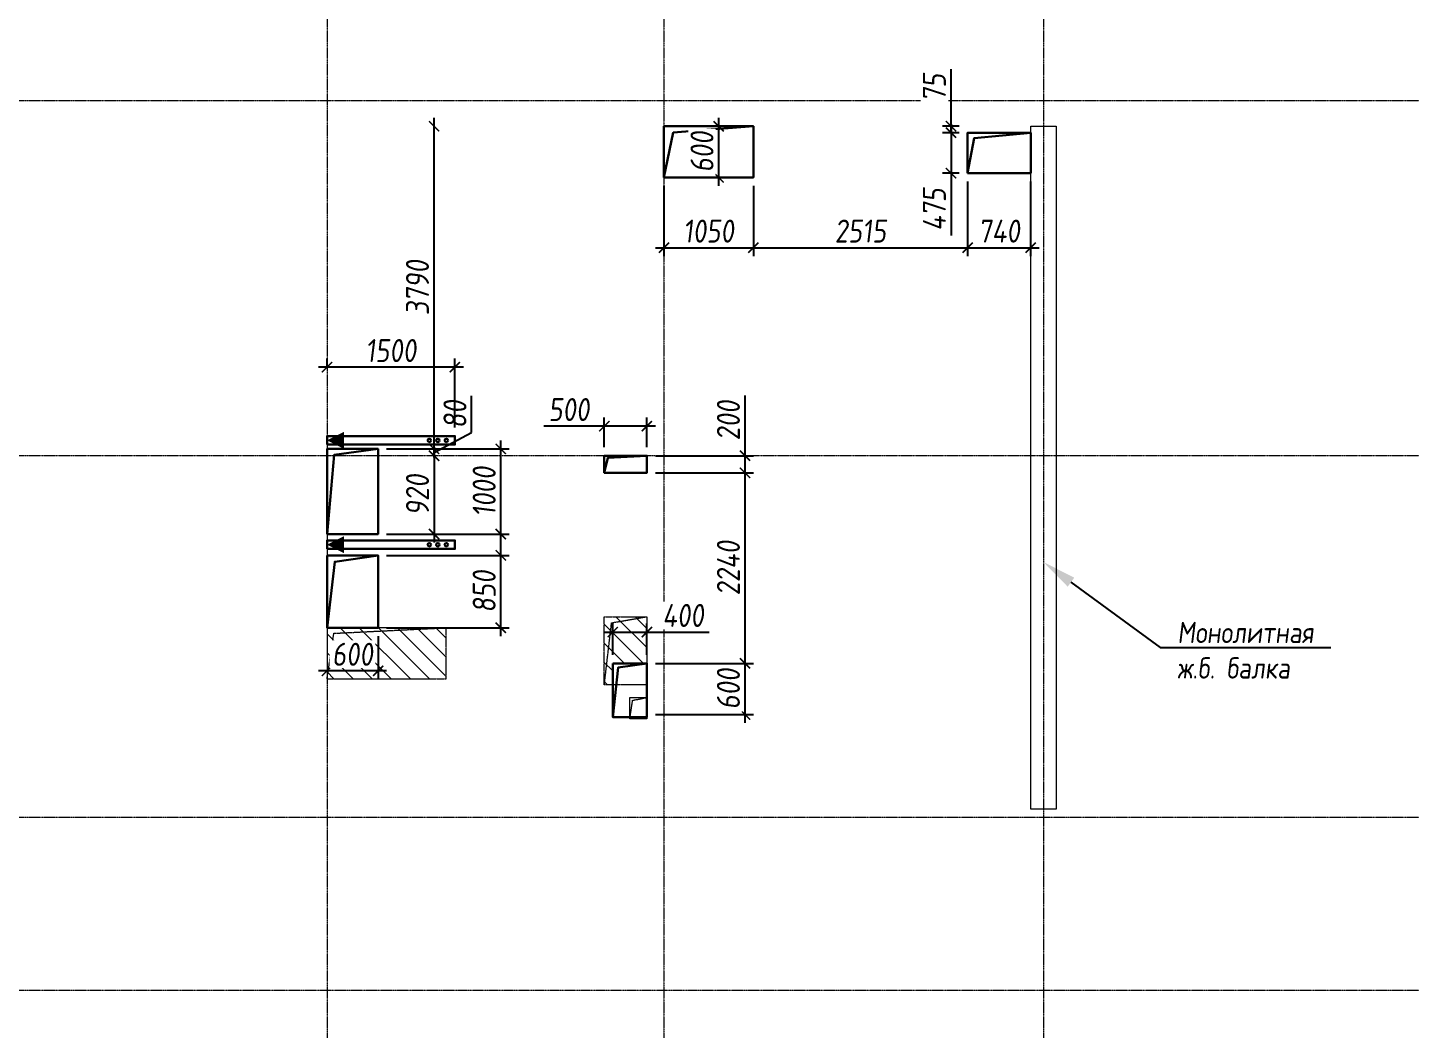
# Model space of a CAD drawing. Header units: millimetres. Extents: x -233751 to 529254, y -907864 to 285890.
# Drawn here: x -63215 to -46984, y 64259 to 76023 of the extents above; entities that cross this region are included whole.
import ezdxf
from ezdxf import colors
from ezdxf.entities.mleader import LeaderData, LeaderLine
from ezdxf.math import Vec2, Vec3

# ---------------------------------------------------------------- set-up
doc = ezdxf.new("R2010")
doc.units = ezdxf.units.MM
doc.linetypes.add('ADSK_Штриховая_ш2 п1', pattern=[3, 2, -1])
doc.linetypes.add('осевая', pattern=[2, 1.25, -0.25, 0.25, -0.25])
doc.layers.get('0').update_dxf_attribs({"lineweight": 30})
doc.layers.get('Defpoints').update_dxf_attribs({"lineweight": 0})
for name, color, linetype, lineweight in [('КР_БалкиЖБ', 7, 'ADSK_Штриховая_ш2 п1', 5), ('КР_Металл', 3, 'Continuous', 30), ('КР_Новые отверстия', 5, 'Continuous', 30), ('КР_Оси', 7, 'Continuous', 5), ('КР_Размеры отверстия', 7, 'Continuous', 5), ('КР_Размеры усиление', 1, 'Continuous', 5), ('КР_Сущ отверстия', 6, 'Continuous', 15), ('КР_Тонкая', 250, 'Continuous', 0)]:
    doc.layers.add(name, color=color, linetype=linetype, lineweight=lineweight)
doc.styles.add('ISOCPEUR', font='isocpeur.ttf', dxfattribs={"width": 0.85, "oblique": 7})
doc.dimstyles.new('R_100', dxfattribs={"dimtxt": 270, "dimasz": 120, "dimexe": 100, "dimexo": 100, "dimgap": 60, "dimtad": 1, "dimdec": 0, "dimrnd": 5, "dimzin": 0, "dimdsep": 46, "dimtxsty": 'ISOCPEUR', "dimblk": 'ARCHTICK', "dimcen": 0, "dimdle": 100, "dimclrd": 256, "dimclre": 256, "dimclrt": 256, "dimadec": 0, "dimazin": 0, "dimtfac": 2, "dimtdec": 0, "dimtmove": 0, "dimatfit": 3, "dimfxl": 1, "dimtvp": 3, "dimtfill": 1, "dimtolj": 1, "dimtzin": 0, "dimarcsym": 0})

# ---------------------------------------------------------------- blocks, each defined once
blk = doc.blocks.new('*U2058')
at = {"color": 0, "linetype": 'ByBlock', "lineweight": -2, "ltscale": 10}
blk.add_line((0, 0), (-74924, 0), dxfattribs=at)
blk = doc.blocks.new('*U2059')
at = {"color": 0, "linetype": 'ByBlock', "lineweight": -2, "ltscale": 10}
blk.add_line((0, 0), (-74924, 0), dxfattribs=at)
blk = doc.blocks.new('*U2060')
at = {"color": 0, "linetype": 'ByBlock', "lineweight": -2, "ltscale": 10}
blk.add_line((0, 0), (-74924, 0), dxfattribs=at)
blk = doc.blocks.new('*U2061')
at = {"color": 0, "linetype": 'ByBlock', "lineweight": -2, "ltscale": 10}
blk.add_line((0, 0), (-74924, 0), dxfattribs=at)
blk = doc.blocks.new('*U2071')
at = {"color": 0, "linetype": 'ByBlock', "lineweight": -2, "ltscale": 10}
blk.add_line((0, 0), (0, -34307), dxfattribs=at)
blk = doc.blocks.new('*U2072')
at = {"color": 0, "linetype": 'ByBlock', "lineweight": -2, "ltscale": 10}
blk.add_line((0, 0), (0, -34307), dxfattribs=at)
blk = doc.blocks.new('*U2073')
at = {"color": 0, "linetype": 'ByBlock', "lineweight": -2, "ltscale": 10}
blk.add_line((0, 0), (0, -34307), dxfattribs=at)
blk = doc.blocks.new('_ArchTick')
at = {"color": 0, "linetype": 'ByBlock', "const_width": 0.15}
blk.add_lwpolyline([(-0.5, -0.5), (0.5, 0.5)], dxfattribs=at)
blk = doc.blocks.new('*D1014')
at = {"layer": 'Defpoints', "color": 0, "transparency": 16777216}
for p in [(-55746, 74265), (-54696, 74265), (-54696, 73439)]:
    blk.add_point(p, dxfattribs=at)
at = {"layer": 'КР_Размеры отверстия', "lineweight": -2, "transparency": 16777216}
for p, q in [((-55746, 74165), (-55746, 73339)), ((-54696, 74165), (-54696, 73339)), ((-55846, 73439), (-54596, 73439))]:
    blk.add_line(p, q, dxfattribs=at)
at = {"layer": 'КР_Размеры отверстия', "lineweight": -2, "transparency": 16777216, "xscale": 120, "yscale": 120, "zscale": 120, "rotation": 180}
blk.add_blockref('_ArchTick', (-55746, 73439), dxfattribs=at)
at = {"layer": 'КР_Размеры отверстия', "lineweight": -2, "transparency": 16777216, "xscale": 120, "yscale": 120, "zscale": 120}
blk.add_blockref('_ArchTick', (-54696, 73439), dxfattribs=at)
at = {"layer": 'КР_Размеры отверстия', "transparency": 16777216, "insert": (-55221, 73634), "char_height": 270, "attachment_point": 5, "style": 'ISOCPEUR', "bg_fill": 3, "box_fill_scale": 1.1, "bg_fill_color": 256, "bg_fill_true_color": 13158600, "bg_fill_transparency": 0}
blk.add_mtext('\\A1;1050', dxfattribs=at)
blk = doc.blocks.new('*D1015')
at = {"layer": 'Defpoints', "color": 0, "transparency": 16777216}
for p in [(-54696, 74265), (-52181, 74315), (-52181, 73439)]:
    blk.add_point(p, dxfattribs=at)
at = {"layer": 'КР_Размеры отверстия', "lineweight": -2, "transparency": 16777216}
for p, q in [((-52181, 74215), (-52181, 73339)), ((-54696, 74165), (-54696, 73339)), ((-54796, 73439), (-52081, 73439))]:
    blk.add_line(p, q, dxfattribs=at)
at = {"layer": 'КР_Размеры отверстия', "lineweight": -2, "transparency": 16777216, "xscale": 120, "yscale": 120, "zscale": 120, "rotation": 180}
blk.add_blockref('_ArchTick', (-54696, 73439), dxfattribs=at)
at = {"layer": 'КР_Размеры отверстия', "lineweight": -2, "transparency": 16777216, "xscale": 120, "yscale": 120, "zscale": 120}
blk.add_blockref('_ArchTick', (-52181, 73439), dxfattribs=at)
at = {"layer": 'КР_Размеры отверстия', "transparency": 16777216, "insert": (-53438, 73634), "char_height": 270, "attachment_point": 5, "style": 'ISOCPEUR', "bg_fill": 3, "box_fill_scale": 1.1, "bg_fill_color": 256, "bg_fill_true_color": 13158600, "bg_fill_transparency": 0}
blk.add_mtext('\\A1;2515', dxfattribs=at)
blk = doc.blocks.new('*D1016')
at = {"layer": 'Defpoints', "color": 0, "transparency": 16777216}
for p in [(-52181, 74315), (-51441, 74315), (-51441, 73439)]:
    blk.add_point(p, dxfattribs=at)
at = {"layer": 'КР_Размеры отверстия', "lineweight": -2, "transparency": 16777216}
for p, q in [((-52181, 74215), (-52181, 73339)), ((-51441, 74215), (-51441, 73339)), ((-52281, 73439), (-51341, 73439))]:
    blk.add_line(p, q, dxfattribs=at)
at = {"layer": 'КР_Размеры отверстия', "lineweight": -2, "transparency": 16777216, "xscale": 120, "yscale": 120, "zscale": 120, "rotation": 180}
blk.add_blockref('_ArchTick', (-52181, 73439), dxfattribs=at)
at = {"layer": 'КР_Размеры отверстия', "lineweight": -2, "transparency": 16777216, "xscale": 120, "yscale": 120, "zscale": 120}
blk.add_blockref('_ArchTick', (-51441, 73439), dxfattribs=at)
at = {"layer": 'КР_Размеры отверстия', "transparency": 16777216, "insert": (-51811, 73634), "char_height": 270, "attachment_point": 5, "style": 'ISOCPEUR', "bg_fill": 3, "box_fill_scale": 1.1, "bg_fill_color": 256, "bg_fill_true_color": 13158600, "bg_fill_transparency": 0}
blk.add_mtext('\\A1;740', dxfattribs=at)
blk = doc.blocks.new('*D1041')
at = {"layer": 'Defpoints', "color": 0, "transparency": 16777216}
for p in [(-59101, 69826), (-57661, 69826), (-59101, 68976)]:
    blk.add_point(p, dxfattribs=at)
at = {"layer": 'КР_Размеры отверстия', "lineweight": -2, "transparency": 16777216}
for p, q in [((-59001, 69826), (-57561, 69826)), ((-57661, 68876), (-57661, 69926)), ((-59001, 68976), (-57561, 68976))]:
    blk.add_line(p, q, dxfattribs=at)
at = {"layer": 'КР_Размеры отверстия', "lineweight": -2, "transparency": 16777216, "xscale": 120, "yscale": 120, "zscale": 120}
for p, rotation in [((-57661, 69826), 90), ((-57661, 68976), 270)]:
    blk.add_blockref('_ArchTick', p, dxfattribs=dict(at, rotation=rotation))
at = {"layer": 'КР_Размеры отверстия', "transparency": 16777216, "insert": (-57856, 69401), "char_height": 270, "attachment_point": 5, "rotation": 90, "style": 'ISOCPEUR', "bg_fill": 3, "box_fill_scale": 1.1, "bg_fill_color": 256, "bg_fill_true_color": 13158600, "bg_fill_transparency": 0}
blk.add_mtext('\\A1;850', dxfattribs=at)
blk = doc.blocks.new('*D1042')
at = {"layer": 'Defpoints', "color": 0, "transparency": 16777216}
for p in [(-59101, 70076), (-57661, 70076), (-59101, 69826)]:
    blk.add_point(p, dxfattribs=at)
at = {"layer": 'КР_Размеры отверстия', "lineweight": -2, "transparency": 16777216}
for p, q in [((-57661, 70076), (-57661, 70785)), ((-59001, 70076), (-57561, 70076)), ((-57661, 69726), (-57661, 70076)), ((-59001, 69826), (-57561, 69826))]:
    blk.add_line(p, q, dxfattribs=at)
at = {"layer": 'КР_Размеры отверстия', "lineweight": -2, "transparency": 16777216, "xscale": 120, "yscale": 120, "zscale": 120}
for p, rotation in [((-57661, 70076), 90), ((-57661, 69826), 270)]:
    blk.add_blockref('_ArchTick', p, dxfattribs=dict(at, rotation=rotation))
at = {"layer": 'КР_Размеры отверстия', "transparency": 16777216, "insert": (-57856, 70490), "char_height": 270, "attachment_point": 5, "rotation": 90, "style": 'ISOCPEUR', "bg_fill": 3, "box_fill_scale": 1.1, "bg_fill_color": 256, "bg_fill_true_color": 13158600, "bg_fill_transparency": 0}
blk.add_mtext('\\A1;250', dxfattribs=at)
blk = doc.blocks.new('*D1043')
at = {"layer": 'Defpoints', "color": 0, "transparency": 16777216}
for p in [(-59101, 71075), (-57661, 71075), (-59101, 70076)]:
    blk.add_point(p, dxfattribs=at)
at = {"layer": 'КР_Размеры отверстия', "lineweight": -2, "transparency": 16777216}
for p, q in [((-57661, 69976), (-57661, 71175)), ((-59001, 71075), (-57561, 71075)), ((-59001, 70076), (-57561, 70076))]:
    blk.add_line(p, q, dxfattribs=at)
at = {"layer": 'КР_Размеры отверстия', "lineweight": -2, "transparency": 16777216, "xscale": 120, "yscale": 120, "zscale": 120}
for p, rotation in [((-57661, 71075), 90), ((-57661, 70076), 270)]:
    blk.add_blockref('_ArchTick', p, dxfattribs=dict(at, rotation=rotation))
at = {"layer": 'КР_Размеры отверстия', "transparency": 16777216, "insert": (-57856, 70575), "char_height": 270, "attachment_point": 5, "rotation": 90, "style": 'ISOCPEUR', "bg_fill": 3, "box_fill_scale": 1.1, "bg_fill_color": 256, "bg_fill_true_color": 13158600, "bg_fill_transparency": 0}
blk.add_mtext('\\A1;1000', dxfattribs=at)
blk = doc.blocks.new('*D1044')
at = {"layer": 'Defpoints', "color": 0, "transparency": 16777216}
for p in [(-55946, 68557), (-55945, 67957)]:
    blk.add_point(p, dxfattribs=at)
at = {"layer": 'КР_Размеры отверстия', "lineweight": -2, "transparency": 16777216}
for p, q in [((-55846, 68557), (-54694, 68557)), ((-54794, 67857), (-54794, 68657)), ((-55845, 67957), (-54694, 67957))]:
    blk.add_line(p, q, dxfattribs=at)
at = {"layer": 'КР_Размеры отверстия', "lineweight": -2, "transparency": 16777216, "xscale": 120, "yscale": 120, "zscale": 120}
for p, rotation in [((-54794, 68557), 90), ((-54794, 67957), 270)]:
    blk.add_blockref('_ArchTick', p, dxfattribs=dict(at, rotation=rotation))
at = {"layer": 'КР_Размеры отверстия', "transparency": 16777216, "insert": (-54989, 68257), "char_height": 270, "attachment_point": 5, "rotation": 90, "style": 'ISOCPEUR', "bg_fill": 3, "box_fill_scale": 1.1, "bg_fill_color": 256, "bg_fill_true_color": 13158600, "bg_fill_transparency": 0}
blk.add_mtext('\\A1;600', dxfattribs=at)
at = {"layer": 'Defpoints', "color": 0, "transparency": 16777216}
blk.add_point((-54794, 68557), dxfattribs=at)
blk = doc.blocks.new('*D1045')
at = {"layer": 'Defpoints', "color": 0, "transparency": 16777216}
for p in [(-55946, 70795), (-54794, 70795), (-55946, 68557)]:
    blk.add_point(p, dxfattribs=at)
at = {"layer": 'КР_Размеры отверстия', "lineweight": -2, "transparency": 16777216}
for p, q in [((-55846, 70795), (-54694, 70795)), ((-54794, 68457), (-54794, 70895)), ((-55846, 68557), (-54694, 68557))]:
    blk.add_line(p, q, dxfattribs=at)
at = {"layer": 'КР_Размеры отверстия', "lineweight": -2, "transparency": 16777216, "xscale": 120, "yscale": 120, "zscale": 120}
for p, rotation in [((-54794, 70795), 90), ((-54794, 68557), 270)]:
    blk.add_blockref('_ArchTick', p, dxfattribs=dict(at, rotation=rotation))
at = {"layer": 'КР_Размеры отверстия', "transparency": 16777216, "insert": (-54989, 69676), "char_height": 270, "attachment_point": 5, "rotation": 90, "style": 'ISOCPEUR', "bg_fill": 3, "box_fill_scale": 1.1, "bg_fill_color": 256, "bg_fill_true_color": 13158600, "bg_fill_transparency": 0}
blk.add_mtext('\\A1;2240', dxfattribs=at)
blk = doc.blocks.new('*D1046')
at = {"layer": 'Defpoints', "color": 0, "transparency": 16777216}
for p in [(-55946, 70996), (-54794, 70996), (-55946, 70795)]:
    blk.add_point(p, dxfattribs=at)
at = {"layer": 'КР_Размеры отверстия', "lineweight": -2, "transparency": 16777216}
for p, q in [((-54794, 70996), (-54794, 71705)), ((-55846, 70996), (-54694, 70996)), ((-54794, 70695), (-54794, 70996)), ((-55846, 70795), (-54694, 70795))]:
    blk.add_line(p, q, dxfattribs=at)
at = {"layer": 'КР_Размеры отверстия', "lineweight": -2, "transparency": 16777216, "xscale": 120, "yscale": 120, "zscale": 120}
for p, rotation in [((-54794, 70996), 90), ((-54794, 70795), 270)]:
    blk.add_blockref('_ArchTick', p, dxfattribs=dict(at, rotation=rotation))
at = {"layer": 'КР_Размеры отверстия', "transparency": 16777216, "insert": (-54989, 71410), "char_height": 270, "attachment_point": 5, "rotation": 90, "style": 'ISOCPEUR', "bg_fill": 3, "box_fill_scale": 1.1, "bg_fill_color": 256, "bg_fill_true_color": 13158600, "bg_fill_transparency": 0}
blk.add_mtext('\\A1;200', dxfattribs=at)
blk = doc.blocks.new('*D1055')
at = {"layer": 'Defpoints', "color": 0, "transparency": 16777216}
blk.add_point((-59101, 68976), dxfattribs=at)
at = {"layer": 'КР_Размеры отверстия', "lineweight": -2, "transparency": 16777216}
for p, q in [((-59101, 68876), (-59101, 68369)), ((-59001, 68469), (-59801, 68469))]:
    blk.add_line(p, q, dxfattribs=at)
at = {"layer": 'КР_Размеры отверстия', "lineweight": -2, "transparency": 16777216, "xscale": 120, "yscale": 120, "zscale": 120, "rotation": 180}
blk.add_blockref('_ArchTick', (-59701, 68469), dxfattribs=at)
at = {"layer": 'КР_Размеры отверстия', "lineweight": -2, "transparency": 16777216, "xscale": 120, "yscale": 120, "zscale": 120}
blk.add_blockref('_ArchTick', (-59101, 68469), dxfattribs=at)
at = {"layer": 'КР_Размеры отверстия', "transparency": 16777216, "insert": (-59401, 68664), "char_height": 270, "attachment_point": 5, "style": 'ISOCPEUR', "bg_fill": 3, "box_fill_scale": 1.1, "bg_fill_color": 256, "bg_fill_true_color": 13158600, "bg_fill_transparency": 0}
blk.add_mtext('\\A1;600', dxfattribs=at)
at = {"layer": 'Defpoints', "color": 0, "transparency": 16777216}
blk.add_point((-59701, 68469), dxfattribs=at)
blk.add_point((-59701, 68469), dxfattribs=at)
blk = doc.blocks.new('*D1056')
at = {"layer": 'Defpoints', "color": 0, "transparency": 16777216}
for p in [(-59101, 71075), (-58444, 71075), (-58444, 70996)]:
    blk.add_point(p, dxfattribs=at)
at = {"layer": 'КР_Размеры отверстия', "lineweight": -2, "transparency": 16777216}
for p, q in [((-58004, 71269), (-58004, 71698)), ((-58444, 71035), (-58004, 71269)), ((-58444, 71075), (-58444, 71195)), ((-59001, 71075), (-58344, 71075)), ((-58444, 70996), (-58444, 71075)), ((-58444, 70996), (-58444, 71075)), ((-58444, 70996), (-58444, 70876))]:
    blk.add_line(p, q, dxfattribs=at)
at = {"layer": 'КР_Размеры отверстия', "lineweight": -2, "transparency": 16777216, "xscale": 120, "yscale": 120, "zscale": 120}
for p, rotation in [((-58444, 71075), 270), ((-58444, 70996), 90)]:
    blk.add_blockref('_ArchTick', p, dxfattribs=dict(at, rotation=rotation))
at = {"layer": 'КР_Размеры отверстия', "transparency": 16777216, "insert": (-58199, 71483), "char_height": 270, "attachment_point": 5, "rotation": 90, "style": 'ISOCPEUR', "bg_fill": 3, "box_fill_scale": 1.1, "bg_fill_color": 256, "bg_fill_true_color": 13158600, "bg_fill_transparency": 0}
blk.add_mtext('\\A1;80', dxfattribs=at)
blk = doc.blocks.new('*D1057')
at = {"layer": 'Defpoints', "color": 0, "transparency": 16777216}
for p in [(-58444, 70996), (-59101, 70076), (-58444, 70076)]:
    blk.add_point(p, dxfattribs=at)
at = {"layer": 'КР_Размеры отверстия', "lineweight": -2, "transparency": 16777216}
for p, q in [((-58444, 71096), (-58444, 69976)), ((-59001, 70076), (-58344, 70076))]:
    blk.add_line(p, q, dxfattribs=at)
at = {"layer": 'КР_Размеры отверстия', "lineweight": -2, "transparency": 16777216, "xscale": 120, "yscale": 120, "zscale": 120}
for p, rotation in [((-58444, 70996), 90), ((-58444, 70076), 270)]:
    blk.add_blockref('_ArchTick', p, dxfattribs=dict(at, rotation=rotation))
at = {"layer": 'КР_Размеры отверстия', "transparency": 16777216, "insert": (-58639, 70536), "char_height": 270, "attachment_point": 5, "rotation": 90, "style": 'ISOCPEUR', "bg_fill": 3, "box_fill_scale": 1.1, "bg_fill_color": 256, "bg_fill_true_color": 13158600, "bg_fill_transparency": 0}
blk.add_mtext('\\A1;920', dxfattribs=at)
blk = doc.blocks.new('*D1058')
at = {"layer": 'Defpoints', "color": 0, "transparency": 16777216}
for p in [(-58444, 74866), (-58444, 74866), (-59101, 71075)]:
    blk.add_point(p, dxfattribs=at)
at = {"layer": 'КР_Размеры отверстия', "lineweight": -2, "transparency": 16777216}
for p, q in [((-58444, 70975), (-58444, 74966)), ((-59001, 71075), (-58344, 71075))]:
    blk.add_line(p, q, dxfattribs=at)
at = {"layer": 'КР_Размеры отверстия', "lineweight": -2, "transparency": 16777216, "xscale": 120, "yscale": 120, "zscale": 120}
for p, rotation in [((-58444, 74866), 90), ((-58444, 71075), 270)]:
    blk.add_blockref('_ArchTick', p, dxfattribs=dict(at, rotation=rotation))
at = {"layer": 'КР_Размеры отверстия', "transparency": 16777216, "insert": (-58639, 72970), "char_height": 270, "attachment_point": 5, "rotation": 90, "style": 'ISOCPEUR', "bg_fill": 3, "box_fill_scale": 1.1, "bg_fill_color": 256, "bg_fill_true_color": 13158600, "bg_fill_transparency": 0}
blk.add_mtext('\\A1;3790', dxfattribs=at)
blk = doc.blocks.new('*D1059')
at = {"layer": 'Defpoints', "color": 0, "transparency": 16777216}
for p in [(-52376, 74866), (-52181, 74866), (-52376, 74790)]:
    blk.add_point(p, dxfattribs=at)
at = {"layer": 'КР_Размеры отверстия', "lineweight": -2, "transparency": 16777216}
for p, q in [((-52376, 74866), (-52376, 75534)), ((-52281, 74866), (-52476, 74866)), ((-52376, 74790), (-52376, 74866)), ((-52376, 74790), (-52376, 74670))]:
    blk.add_line(p, q, dxfattribs=at)
at = {"layer": 'КР_Размеры отверстия', "lineweight": -2, "transparency": 16777216, "xscale": 120, "yscale": 120, "zscale": 120}
for p, rotation in [((-52376, 74866), 270), ((-52376, 74790), 90)]:
    blk.add_blockref('_ArchTick', p, dxfattribs=dict(at, rotation=rotation))
at = {"layer": 'КР_Размеры отверстия', "transparency": 16777216, "insert": (-52571, 75320), "char_height": 270, "attachment_point": 5, "rotation": 90, "style": 'ISOCPEUR', "bg_fill": 3, "box_fill_scale": 1.1, "bg_fill_color": 256, "bg_fill_true_color": 13158600, "bg_fill_transparency": 0}
blk.add_mtext('\\A1;75', dxfattribs=at)
blk = doc.blocks.new('*D1060')
at = {"layer": 'Defpoints', "color": 0, "transparency": 16777216}
for p in [(-52181, 74790), (-52376, 74315), (-52181, 74315)]:
    blk.add_point(p, dxfattribs=at)
at = {"layer": 'КР_Размеры отверстия', "lineweight": -2, "transparency": 16777216}
for p, q in [((-52376, 74890), (-52376, 74315)), ((-52281, 74790), (-52476, 74790)), ((-52281, 74315), (-52476, 74315)), ((-52376, 74315), (-52376, 73583))]:
    blk.add_line(p, q, dxfattribs=at)
at = {"layer": 'КР_Размеры отверстия', "lineweight": -2, "transparency": 16777216, "xscale": 120, "yscale": 120, "zscale": 120}
for p, rotation in [((-52376, 74790), 90), ((-52376, 74315), 270)]:
    blk.add_blockref('_ArchTick', p, dxfattribs=dict(at, rotation=rotation))
at = {"layer": 'КР_Размеры отверстия', "transparency": 16777216, "insert": (-52571, 73889), "char_height": 270, "attachment_point": 5, "rotation": 90, "style": 'ISOCPEUR', "bg_fill": 3, "box_fill_scale": 1.1, "bg_fill_color": 256, "bg_fill_true_color": 13158600, "bg_fill_transparency": 0}
blk.add_mtext('\\A1;475', dxfattribs=at)
blk = doc.blocks.new('*D1061')
at = {"layer": 'КР_Размеры отверстия', "lineweight": -2, "transparency": 16777216}
blk.add_line((-55104, 74965), (-55104, 74165), dxfattribs=at)
at = {"layer": 'КР_Размеры отверстия', "lineweight": -2, "transparency": 16777216, "xscale": 120, "yscale": 120, "zscale": 120}
for p, rotation in [((-55104, 74865), 90), ((-55104, 74265), 270)]:
    blk.add_blockref('_ArchTick', p, dxfattribs=dict(at, rotation=rotation))
at = {"layer": 'КР_Размеры отверстия', "transparency": 16777216, "insert": (-55299, 74565), "char_height": 270, "attachment_point": 5, "rotation": 90, "style": 'ISOCPEUR', "bg_fill": 3, "box_fill_scale": 1.1, "bg_fill_color": 256, "bg_fill_true_color": 13158600, "bg_fill_transparency": 0}
blk.add_mtext('\\A1;600', dxfattribs=at)
at = {"layer": 'Defpoints', "color": 0, "transparency": 16777216}
for p in [(-55104, 74865), (-55104, 74265), (-55104, 74265)]:
    blk.add_point(p, dxfattribs=at)
blk = doc.blocks.new('*D1069')
at = {"layer": 'Defpoints', "color": 0, "transparency": 16777216}
for p in [(-56446, 71343), (-56446, 70996), (-55946, 70996)]:
    blk.add_point(p, dxfattribs=at)
at = {"layer": 'КР_Размеры отверстия', "lineweight": -2, "transparency": 16777216}
for p, q in [((-56446, 71096), (-56446, 71443)), ((-55946, 71096), (-55946, 71443)), ((-56446, 71343), (-57155, 71343)), ((-55846, 71343), (-56446, 71343))]:
    blk.add_line(p, q, dxfattribs=at)
at = {"layer": 'КР_Размеры отверстия', "lineweight": -2, "transparency": 16777216, "xscale": 120, "yscale": 120, "zscale": 120, "rotation": 180}
blk.add_blockref('_ArchTick', (-56446, 71343), dxfattribs=at)
at = {"layer": 'КР_Размеры отверстия', "lineweight": -2, "transparency": 16777216, "xscale": 120, "yscale": 120, "zscale": 120}
blk.add_blockref('_ArchTick', (-55946, 71343), dxfattribs=at)
at = {"layer": 'КР_Размеры отверстия', "transparency": 16777216, "insert": (-56860, 71538), "char_height": 270, "attachment_point": 5, "style": 'ISOCPEUR', "bg_fill": 3, "box_fill_scale": 1.1, "bg_fill_color": 256, "bg_fill_true_color": 13158600, "bg_fill_transparency": 0}
blk.add_mtext('\\A1;500', dxfattribs=at)
blk = doc.blocks.new('*D1084')
at = {"layer": 'Defpoints', "color": 0, "transparency": 16777216}
for p in [(-55946, 68925), (-56347, 68557), (-55946, 68557)]:
    blk.add_point(p, dxfattribs=at)
at = {"layer": 'КР_Размеры отверстия', "lineweight": -2, "transparency": 16777216}
for p, q in [((-56347, 68657), (-56347, 69025)), ((-55946, 68657), (-55946, 69025)), ((-56447, 68925), (-55946, 68925)), ((-55946, 68925), (-55214, 68925))]:
    blk.add_line(p, q, dxfattribs=at)
at = {"layer": 'КР_Размеры отверстия', "lineweight": -2, "transparency": 16777216, "xscale": 120, "yscale": 120, "zscale": 120, "rotation": 180}
blk.add_blockref('_ArchTick', (-56347, 68925), dxfattribs=at)
at = {"layer": 'КР_Размеры отверстия', "lineweight": -2, "transparency": 16777216, "xscale": 120, "yscale": 120, "zscale": 120}
blk.add_blockref('_ArchTick', (-55946, 68925), dxfattribs=at)
at = {"layer": 'КР_Размеры отверстия', "transparency": 16777216, "insert": (-55520, 69120), "char_height": 270, "attachment_point": 5, "style": 'ISOCPEUR', "bg_fill": 3, "box_fill_scale": 1.1, "bg_fill_color": 256, "bg_fill_true_color": 13158600, "bg_fill_transparency": 0}
blk.add_mtext('\\A1;400', dxfattribs=at)
blk = doc.blocks.new('*D1312')
at = {"layer": 'Defpoints', "color": 0, "transparency": 16777216}
for p in [(-59701, 72036), (-59701, 71936), (-58200, 71226)]:
    blk.add_point(p, dxfattribs=at)
at = {"layer": 'КР_Размеры усиление', "color": 3, "lineweight": -2, "transparency": 16777216}
for p, q in [((-59701, 72036), (-59701, 72136)), ((-58200, 71326), (-58200, 72136)), ((-58100, 72036), (-59801, 72036))]:
    blk.add_line(p, q, dxfattribs=at)
at = {"layer": 'КР_Размеры усиление', "color": 3, "lineweight": -2, "transparency": 16777216, "xscale": 120, "yscale": 120, "zscale": 120, "rotation": 180}
blk.add_blockref('_ArchTick', (-59701, 72036), dxfattribs=at)
at = {"layer": 'КР_Размеры усиление', "color": 3, "lineweight": -2, "transparency": 16777216, "xscale": 120, "yscale": 120, "zscale": 120}
blk.add_blockref('_ArchTick', (-58200, 72036), dxfattribs=at)
at = {"layer": 'КР_Размеры усиление', "color": 3, "transparency": 16777216, "insert": (-58950, 72231), "char_height": 270, "attachment_point": 5, "style": 'ISOCPEUR', "bg_fill": 3, "box_fill_scale": 1.1, "bg_fill_color": 256, "bg_fill_true_color": 13158600, "bg_fill_transparency": 0}
blk.add_mtext('\\A1;1500', dxfattribs=at)

msp = doc.modelspace()

# ---------------------------------------------------------------- hatches: boundary and pattern name
at = {"layer": 'КР_Металл', "lineweight": 5}
h = msp.add_hatch(color=6, dxfattribs=at)
h.dxf.hatch_style = 1
h.paths.add_polyline_path([(-59700.7, 71176), (-59500.7, 71076), (-59500.7, 71276)])
h = msp.add_hatch(color=6, dxfattribs=at)
h.dxf.hatch_style = 1
h.paths.add_polyline_path([(-59700.7, 69950.7), (-59500.7, 69850.7), (-59500.7, 70050.7)])
at = {"layer": 'КР_Сущ отверстия'}
h = msp.add_hatch(dxfattribs=at)
h.set_pattern_fill('ANSI31', scale=50, angle=90)
h.paths.add_polyline_path([(-55945.7, 69105.7), (-56445.7, 69105.7), (-56445.7, 68305.7), (-56346.9, 68305.7), (-56346.9, 68556.8), (-55945.7, 68556.8)])
h = msp.add_hatch(dxfattribs=at)
h.set_pattern_fill('ANSI31', scale=50, angle=90)
h.paths.add_polyline_path([(-58300.7, 68975.7), (-59700.7, 68975.7), (-59700.7, 68375.7), (-58300.7, 68375.7)])

# ---------------------------------------------------------------- linework, layer by layer
at = {"layer": 'КР_БалкиЖБ', "ltscale": 2}
msp.add_lwpolyline([(-51440.7, 66845.7), (-51440.7, 74865.7), (-51140.7, 74865.7), (-51140.7, 66845.7)], close=True, dxfattribs=at)
at = {"layer": 'КР_Новые отверстия'}
for points in [[(-55745.7, 74265.1), (-54695.7, 74265.1), (-54695.7, 74865.1), (-55745.7, 74865.1)], [(-52180.7, 74315.1), (-51440.7, 74315.1), (-51440.7, 74788.9), (-52180.7, 74788.9)], [(-59700.7, 70075.7), (-59100.8, 70075.7), (-59100.8, 71076), (-59700.7, 71076)], [(-56445.7, 70995.7), (-55945.7, 70995.7), (-55945.7, 70795.4), (-56445.7, 70795.4)], [(-59700.7, 69825.7), (-59100.8, 69825.7), (-59100.8, 68975.7), (-59700.7, 68975.7)], [(-56346.9, 68556.8), (-55945.7, 68556.8), (-55945.7, 67926.8), (-56346.9, 67926.8)]]:
    msp.add_lwpolyline(points, close=True, dxfattribs=at)
for points in [[(-55745.7, 74265.1), (-55635.6, 74791.1), (-54695.7, 74865.1)], [(-52180.7, 74315.1), (-52102.6, 74726), (-51440.7, 74788.9)], [(-59700.7, 70075.7), (-59615.7, 71007.2), (-59100.8, 71076)], [(-56445.7, 70795.4), (-56405.2, 70969.9), (-55945.7, 70995.7)], [(-59700.7, 68975.7), (-59610.4, 69750.9), (-59100.8, 69825.7)], [(-56346.9, 67926.8), (-56283.9, 68508.1), (-55945.7, 68556.8)]]:
    msp.add_lwpolyline(points, dxfattribs=at)
at = {"layer": 'КР_Сущ отверстия', "linetype": 'ADSK_Штриховая_ш2 п1'}
for points in [[(-55945.7, 68305.7), (-56445.7, 68305.7), (-56445.7, 69105.7), (-55945.7, 69105.7)], [(-59700.7, 68375.7), (-58300.7, 68375.7), (-58300.7, 68975.7), (-59700.7, 68975.7)]]:
    msp.add_lwpolyline(points, close=True, dxfattribs=at)
for points in [[(-56445.7, 68305.7), (-56360.8, 69033.2), (-55945.7, 69105.7)], [(-59700.7, 68375.7), (-59620.5, 68910.2), (-58300.7, 68975.7)]]:
    msp.add_lwpolyline(points, dxfattribs=at)
at = {"layer": 'КР_Сущ отверстия', "linetype": 'ADSK_Штриховая_ш2 п1', "ltscale": 0.3}
msp.add_lwpolyline([(-55945.7, 67905.7), (-56145.7, 67905.7), (-56145.7, 68155.7), (-55945.7, 68155.7)], close=True, dxfattribs=at)
msp.add_lwpolyline([(-56145.7, 67905.7), (-56113.7, 68123.2), (-55945.7, 68155.7)], dxfattribs=at)

# ---------------------------------------------------------------- block references
at = {"layer": 'КР_Оси', "linetype": 'осевая'}
for name, p in [('*U2071', (-59700.7, 87701.9)), ('*U2072', (-55745.7, 87701.9)), ('*U2073', (-51290.7, 87701.9)), ('*U2061', (-5832.3, 75165.7)), ('*U2060', (-5832.3, 70995.7)), ('*U2059', (-5832.3, 66745.7)), ('*U2058', (-5832.3, 64715.7))]:
    msp.add_blockref(name, p, dxfattribs=at)

# ---------------------------------------------------------------- leaders
at = {"layer": 'КР_Тонкая', "lineweight": 5}
ml = msp.add_multileader_mtext('Standard', dxfattribs=at)
ml.set_content('Монолитная\\Pж.б. балка', color=256, style='ISOCPEUR')
ml.set_leader_properties()
ml.build(insert=Vec2(0, 0))
ml.multileader.update_dxf_attribs({"has_dogleg": 0, "text_left_attachment_type": 6, "text_right_attachment_type": 6, "arrow_head_size": 400, "scale": 100})
ctx = ml.context
ctx.base_point, ctx.scale, ctx.char_height, ctx.arrow_head_size, ctx.landing_gap_size, ctx.plane_origin = Vec3(-49919.3, 68745.4), 100, 250, 400, 200, Vec3(-51290.7, 69746.7)
ctx.left_attachment, ctx.right_attachment = 6, 6
notes = []
notes.append((ctx, [(0, (1, 1, 0), (-50719.3, 68745.4), (1, 0), 800, [(0, [(-51290.7, 69746.7)], 0, [])])]))
ctx.mtext.insert, ctx.mtext.flow_direction = Vec3(-49719.3, 69045.4), 5
for ctx, leaders in notes:
    for number, flags, end, landing, length, lines in leaders:
        leader = LeaderData()
        leader.index, (leader.has_last_leader_line, leader.has_dogleg_vector, leader.attachment_direction) = number, flags
        leader.last_leader_point, leader.dogleg_vector, leader.dogleg_length = Vec3(end), Vec3(landing), length
        for number, points, colour, breaks in lines:
            line = LeaderLine()
            line.index, line.vertices, line.color, line.breaks = number, Vec3.list(points), colors.encode_raw_color(colour), breaks
            leader.lines.append(line)
        ctx.leaders.append(leader)

# ---------------------------------------------------------------- next in the draw order: dimensions: what is measured, and where the dimension line sits
at = {"layer": 'КР_Размеры отверстия'}
for base, p1, p2, angle, picture, middle in [((-52375.7, 74865.7), (-52375.7, 74790.1), (-52180.7, 74865.7), 90, '*D1059', (-52570.7, 75320)), ((-57660.9, 69825.7), (-59100.8, 68975.7), (-59100.8, 69825.7), 270, '*D1041', (-57855.9, 69400.7)), ((-54793.8, 68556.8), (-55945.1, 67956.8), (-55945.7, 68556.8), 270, '*D1044', (-54988.8, 68256.8))]:
    dim = msp.add_linear_dim(base=base, p1=p1, p2=p2, angle=angle, dimstyle='R_100', override={"dimpost": '\\X'}, dxfattribs=at)
    dim.commit()
    dim.dimension.update_dxf_attribs({"geometry": picture, "text_midpoint": middle})
dim = msp.add_linear_dim(base=(-54695.7, 73438.7), p1=(-55745.7, 74265.1), p2=(-54695.7, 74265.1), dimstyle='R_100', override={"dimpost": '\\X'}, dxfattribs=at)
dim.commit()
dim.dimension.update_dxf_attribs({"geometry": '*D1014', "text_midpoint": (-55220.7, 73633.7)})

# ---------------------------------------------------------------- next in the draw order: dimensions: what is measured, and where the dimension line sits
for base, p1, p2, angle, picture, middle in [((-55103.6, 74265.1), (-55103.6, 74865.1), (-55103.6, 74265.1), 90, '*D1061', (-55298.6, 74565.1)), ((-57660.9, 70075.7), (-59100.8, 69825.7), (-59100.8, 70075.7), 270, '*D1042', (-57855.9, 70490.3)), ((-54793.8, 70795.4), (-55945.7, 68556.8), (-55945.7, 70795.4), 270, '*D1045', (-54988.8, 69676.1))]:
    dim = msp.add_linear_dim(base=base, p1=p1, p2=p2, angle=angle, dimstyle='R_100', override={"dimpost": '\\X'}, dxfattribs=at)
    dim.commit()
    dim.dimension.update_dxf_attribs({"geometry": picture, "text_midpoint": middle})
for base, p1, p2, picture, middle in [((-52180.7, 73438.7), (-54695.7, 74265.1), (-52180.7, 74315.1), '*D1015', (-53438.2, 73633.7)), ((-59700.7, 68469.2), (-59100.8, 68975.7), (-59700.7, 68469.2), '*D1055', (-59400.7, 68664.2))]:
    dim = msp.add_linear_dim(base=base, p1=p1, p2=p2, dimstyle='R_100', override={"dimpost": '\\X'}, dxfattribs=at)
    dim.commit()
    dim.dimension.update_dxf_attribs({"geometry": picture, "text_midpoint": middle})

# ---------------------------------------------------------------- next in the draw order: dimensions: what is measured, and where the dimension line sits
for base, p1, p2, picture, middle in [((-51440.7, 73438.7), (-52180.7, 74315.1), (-51440.7, 74315.1), '*D1016', (-51810.7, 73633.7)), ((-55945.7, 68925.3), (-56346.9, 68556.8), (-55945.7, 68556.8), '*D1084', (-55519.6, 69120.3))]:
    dim = msp.add_linear_dim(base=base, p1=p1, p2=p2, dimstyle='R_100', override={"dimpost": '\\X'}, dxfattribs=at)
    dim.commit()
    dim.dimension.update_dxf_attribs({"geometry": picture, "text_midpoint": middle})
for base, p1, p2, picture, middle in [((-54793.8, 70995.7), (-55945.7, 70795.4), (-55945.7, 70995.7), '*D1046', (-54988.8, 71410.3)), ((-57660.9, 71074.9), (-59100.8, 70075.7), (-59100.8, 71074.9), '*D1043', (-57855.9, 70575.3))]:
    dim = msp.add_linear_dim(base=base, p1=p1, p2=p2, angle=270, dimstyle='R_100', override={"dimpost": '\\X'}, dxfattribs=at)
    dim.commit()
    dim.dimension.update_dxf_attribs({"geometry": picture, "text_midpoint": middle})

# ---------------------------------------------------------------- next in the draw order: dimensions: what is measured, and where the dimension line sits
dim = msp.add_linear_dim(base=(-52375.7, 74315.1), p1=(-52180.7, 74790.1), p2=(-52180.7, 74315.1), angle=90, dimstyle='R_100', override={"dimpost": '\\X'}, dxfattribs=at)
dim.commit()
dim.dimension.update_dxf_attribs({"geometry": '*D1060', "text_midpoint": (-52570.7, 73889)})
dim = msp.add_linear_dim(base=(-58444.3, 71074.9), p1=(-58444.3, 70995.7), p2=(-59100.8, 71074.9), angle=270, dimstyle='R_100', override={"dimpost": '\\X', "dimtmove": 1}, dxfattribs=at)
dim.commit()
dim.dimension.update_dxf_attribs({"geometry": '*D1056', "text_midpoint": (-58003.8, 71329.2), "dimtype": 160})
dim = msp.add_linear_dim(base=(-56445.7, 71343.3), p1=(-55945.7, 70995.7), p2=(-56445.7, 70995.7), dimstyle='R_100', override={"dimpost": '\\X'}, dxfattribs=at)
dim.commit()
dim.dimension.update_dxf_attribs({"geometry": '*D1069', "text_midpoint": (-56860.3, 71538.3)})

# ---------------------------------------------------------------- next in the draw order: dimensions: what is measured, and where the dimension line sits
dim = msp.add_linear_dim(base=(-58444.3, 70075.7), p1=(-58444.3, 70995.7), p2=(-59100.8, 70075.7), angle=270, dimstyle='R_100', override={"dimpost": '\\X'}, dxfattribs=at)
dim.commit()
dim.dimension.update_dxf_attribs({"geometry": '*D1057', "text_midpoint": (-58639.3, 70535.7)})

# ---------------------------------------------------------------- next in the draw order: linework, layer by layer
at = {"layer": 'КР_Металл'}
msp.add_lwpolyline([(-59700.7, 69900.7), (-59700.7, 70000.7), (-58199.8, 70000.7), (-58199.8, 69900.7)], close=True, dxfattribs=at)
for centre in [(-58499.8, 69950.7), (-58399.8, 69950.7), (-58299.8, 69950.7)]:
    msp.add_circle(centre, 20, dxfattribs=at)

# ---------------------------------------------------------------- next in the draw order: dimensions: what is measured, and where the dimension line sits
at = {"layer": 'КР_Размеры отверстия'}
dim = msp.add_linear_dim(base=(-58444.3, 74865.7), p1=(-59100.8, 71074.9), p2=(-58444.3, 74865.7), angle=90, dimstyle='R_100', override={"dimpost": '\\X'}, dxfattribs=at)
dim.commit()
dim.dimension.update_dxf_attribs({"geometry": '*D1058', "text_midpoint": (-58639.3, 72970.3)})

# ---------------------------------------------------------------- next in the draw order: linework, layer by layer
at = {"layer": 'КР_Металл'}
msp.add_lwpolyline([(-59700.7, 71126), (-59700.7, 71226), (-58199.8, 71226), (-58199.8, 71126)], close=True, dxfattribs=at)
for centre in [(-58499.8, 71176), (-58399.8, 71176), (-58299.8, 71176)]:
    msp.add_circle(centre, 20, dxfattribs=at)

# ---------------------------------------------------------------- next in the draw order: dimensions: what is measured, and where the dimension line sits
at = {"layer": 'КР_Размеры усиление'}
dim = msp.add_linear_dim(base=(-59700.7, 72035.8), p1=(-58199.8, 71226), p2=(-59700.7, 71935.8), dimstyle='R_100', override={"dimpost": '\\X', "dimclrd": 3, "dimclre": 3, "dimclrt": 3}, dxfattribs=at)
dim.commit()
dim.dimension.update_dxf_attribs({"geometry": '*D1312', "text_midpoint": (-58950.2, 72230.8)})

doc.saveas('drawing.dxf')
